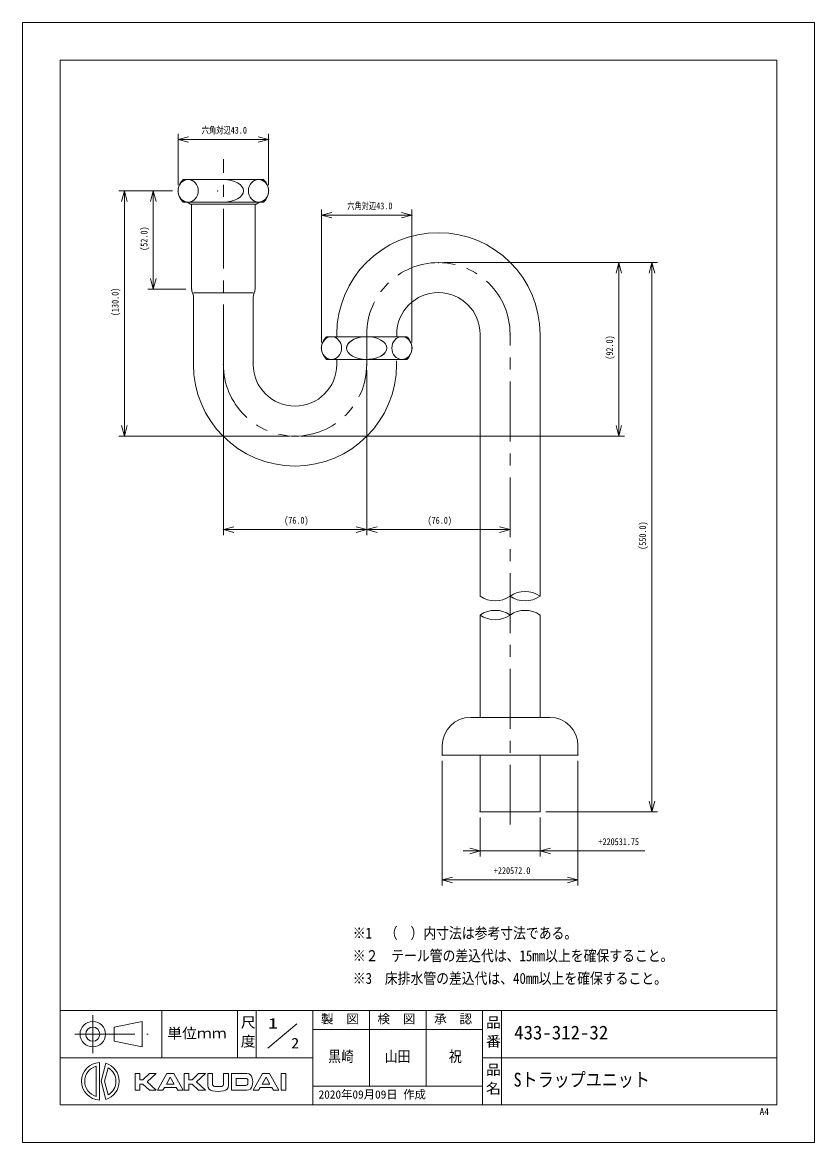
# Model space of a CAD drawing. Units: millimetres, scale not verified. Extents: x -105 to 105, y -148 to 148.
import ezdxf
from ezdxf.enums import TextEntityAlignment as Align

# ---------------------------------------------------------------- set-up
doc = ezdxf.new("R2010")
doc.units = ezdxf.units.MM
doc.header["$LTSCALE"] = 0.5
doc.header["$PDMODE"] = 32
doc.header["$PDSIZE"] = 0.1
doc.linetypes.add('USER2', pattern=[50.8, 31.75, -6.35, 6.35, -6.35])
for name, color, linetype, lineweight in [('0-0_0', 7, 'Continuous', 15), ('0-1_DEFPOINTS', 7, 'Continuous', 15), ('0-2_CLASS1', 7, 'Continuous', 15), ('0-3_1_2', 3, 'Continuous', 18)]:
    doc.layers.add(name, color=color, linetype=linetype, lineweight=lineweight)
doc.styles.add('ＭＳ ゴシック', font='')
doc.styles.get('ＭＳ ゴシック').set_extended_font_data('MS Gothic')

# ---------------------------------------------------------------- blocks, each defined once
blk = doc.blocks.new('KAKUDAI-2')
at = {"layer": '0-0_0'}
for p, q in [((0, 4.4373), (0, 0)), ((0.0004, 4.4373), (1.2429, 4.4373)), ((1.2429, 4.4373), (1.2429, 2.8102)), ((2.0417, 2.8099), (3.787, 4.4368)), ((3.2283, 2.2192), (5.6082, 4.4378)), ((3.7867, 4.4373), (5.6088, 4.4373)), ((5.9043, 0.0002), (8.4187, 4.4374)), ((8.2896, 1.6264), (9.3296, 3.4618)), ((8.4191, 4.4373), (10.2384, 4.4373)), ((10.3689, 1.6271), (9.3288, 3.4625)), ((12.7526, -0.0002), (10.2381, 4.4371)), ((13.0484, 4.4373), (13.0484, 0)), ((13.0485, 4.4373), (14.2909, 4.4373)), ((14.2908, 4.4373), (14.2908, 2.8102)), ((15.089, 2.8109), (16.8343, 4.4379)), ((16.2772, 2.2184), (18.6571, 4.437)), ((16.8349, 4.4373), (18.657, 4.4373)), ((19.2486, 4.4373), (19.2486, 1.2895)), ((19.2486, 4.4373), (20.5206, 4.4373)), ((20.5205, 4.4373), (20.5205, 1.6222)), ((23.4787, 4.4373), (24.7507, 4.4373)), ((23.479, 4.4373), (23.479, 1.6222)), ((24.7504, 4.4373), (24.7504, 1.2895)), ((25.5494, 4.4373), (25.5494, 0)), ((25.5494, 4.4373), (29.6217, 4.4373)), ((26.8214, 3.1654), (26.8214, 1.2722)), ((26.8214, 3.1651), (29.3185, 3.1651)), ((31.2877, 0.0003), (33.8021, 4.4375)), ((33.6721, 1.6271), (34.7121, 3.4624)), ((33.8026, 4.4373), (35.6219, 4.4373)), ((35.7524, 1.627), (34.7123, 3.4624)), ((38.1361, 0.0001), (35.6217, 4.4373)), ((38.7279, 4.4373), (38.7279, 0)), ((38.7279, 4.4373), (39.9999, 4.4373)), ((39.9999, 4.4373), (39.9999, 0)), ((0.0004, 0), (1.2429, 0)), ((1.2429, 2.8102), (2.0417, 2.8102)), ((1.2429, 1.6271), (2.0417, 1.6271)), ((1.2439, 1.6271), (1.2439, 0)), ((2.0416, 1.627), (3.7869, -0.0001)), ((3.229, 2.2187), (5.6089, 0.0001)), ((3.7867, 0), (5.6088, 0)), ((5.9047, 0), (7.3667, 0)), ((7.367, -0.0001), (7.786, 0.7394)), ((7.7858, 0.7395), (10.8717, 0.7395)), ((8.2886, 1.6271), (10.3688, 1.6271)), ((11.2907, 0), (10.8716, 0.7396)), ((11.2908, 0), (12.7528, 0)), ((13.0485, 0), (14.2909, 0)), ((14.2908, 2.8102), (15.0895, 2.8102)), ((14.2908, 1.6271), (14.2908, 0)), ((14.2909, 1.6271), (15.0896, 1.6271)), ((15.0898, 1.6269), (16.8352, -0.0001)), ((16.277, 2.2185), (18.6568, 0)), ((16.8349, 0), (18.657, 0)), ((25.5494, 0), (29.6217, 0)), ((26.8214, 1.2719), (29.3185, 1.2719)), ((31.2882, 0), (32.7502, 0)), ((32.7504, -0.0002), (33.1695, 0.7393)), ((33.1693, 0.739), (36.2552, 0.739)), ((33.6722, 1.6271), (35.7523, 1.6271)), ((36.674, 0), (36.255, 0.7395)), ((36.6743, 0), (38.1363, 0)), ((38.7279, 0), (39.9999, 0))]:
    blk.add_line(p, q, dxfattribs=at)
for centre, radius, start, end in [((29.3184, 2.5735), 0.5916, 5.59873, 89.99998), ((29.6217, 2.9581), 1.4791, 10.67193, 89.99998), ((25.6973, 2.2187), 5.4726, 349.32807, 10.67193), ((20.7276, 1.2895), 1.4791, 179.99996, 260.45071), ((21.1121, 1.6222), 0.5916, 179.99996, 263.00092), ((21.9996, 8.8508), 7.8746, 263.00097, 276.99901), ((22.8871, 1.6222), 0.5916, 276.99903, 0), ((23.2716, 1.2895), 1.4791, 279.54926, 0), ((29.3184, 1.8637), 0.5916, 270.00002, 354.40127), ((29.6217, 1.4792), 1.4791, 270.00002, 349.32807), ((25.6973, 2.2187), 4.2301, 354.40127, 5.59873), ((21.9996, 8.8508), 9.1466, 260.45074, 279.54923)]:
    blk.add_arc(centre, radius, start, end, dxfattribs=at)
blk = doc.blocks.new('KAKUDAI-3')
at = {"layer": '0-0_0'}
for p, q in [((-1.1, 3.9912), (-1.1, -3.9912)), ((-0.24, 4.9942), (-0.24, -4.9942)), ((0.18, 0), (1.4613, 4.7817)), ((1.0703, 0), (2.0362, 3.6046)), ((1.4613, -4.7817), (0.18, 0)), ((2.0362, -3.6046), (1.0703, 0))]:
    blk.add_line(p, q, dxfattribs=at)
for radius, start, end in [(5, 92.75126, 267.24875), (4.14, 105.40858, 254.59142), (5, 286.99276, 73.00724), (4.14, 299.46131, 60.53868)]:
    blk.add_arc((0, 0), radius, start, end, dxfattribs=at)
blk = doc.blocks.new('_OPEN30')
at = {"layer": '0-0_0'}
blk.add_line((0, 0), (-1, 0), dxfattribs=at)
blk.add_lwpolyline([(-1, 0.2679), (0, 0), (-1, -0.2679)], dxfattribs=at)
blk = doc.blocks.new('D194')
at = {"layer": '0-0_0'}
for p, q in [((-51.7339, 56.3133), (-51.7339, 12.5312)), ((-13.7282, 56.3133), (-13.7282, 12.5312)), ((-13.7282, 14.0312), (-51.7339, 14.0312))]:
    blk.add_line(p, q, dxfattribs=at)
at = {"layer": '0-1_DEFPOINTS'}
for p in [(-51.7339, 57.8133), (-13.7282, 57.8133), (-51.7339, 14.0312)]:
    blk.add_point(p, dxfattribs=at)
at = {"layer": '0-0_0', "xscale": 2.77, "yscale": 2.77, "rotation": 180}
blk.add_blockref('_OPEN30', (-51.7339, 14.0312), dxfattribs=at)
at = {"layer": '0-0_0', "xscale": 2.77, "yscale": 2.77}
blk.add_blockref('_OPEN30', (-13.7282, 14.0312), dxfattribs=at)
at = {"layer": '0-0_0', "style": 'ＭＳ ゴシック', "width": 0.75}
blk.add_text('(76.0)', height=1.833, dxfattribs=at).set_placement((-35.601, 15.0312), align=Align.BOTTOM_LEFT)
blk = doc.blocks.new('D195')
at = {"layer": '0-0_0'}
for p, q in [((-25.7339, 63.6633), (-25.7339, 98.8861)), ((-1.7339, 63.6633), (-1.7339, 98.8861)), ((-25.7339, 97.3861), (-1.7339, 97.3861))]:
    blk.add_line(p, q, dxfattribs=at)
at = {"layer": '0-1_DEFPOINTS'}
for p in [(-1.7339, 97.3861), (-25.7339, 62.1633), (-1.7339, 62.1633)]:
    blk.add_point(p, dxfattribs=at)
at = {"layer": '0-0_0', "xscale": 2.77, "yscale": 2.77, "rotation": 180}
blk.add_blockref('_OPEN30', (-25.7339, 97.3861), dxfattribs=at)
at = {"layer": '0-0_0', "xscale": 2.77, "yscale": 2.77}
blk.add_blockref('_OPEN30', (-1.7339, 97.3861), dxfattribs=at)
at = {"layer": '0-0_0', "style": 'ＭＳ ゴシック', "width": 0.75}
blk.add_text('六角対辺43.0', height=1.833, dxfattribs=at).set_placement((-18.9002, 98.3861), align=Align.BOTTOM_LEFT)
blk = doc.blocks.new('D196')
at = {"layer": '0-0_0'}
for p, q in [((-63.7339, 105.3321), (-63.7339, 118.9576)), ((-39.7339, 105.3321), (-39.7339, 118.9576)), ((-63.7339, 117.4576), (-39.7339, 117.4576))]:
    blk.add_line(p, q, dxfattribs=at)
at = {"layer": '0-1_DEFPOINTS'}
for p in [(-39.7339, 117.4576), (-63.7339, 103.8321), (-39.7339, 103.8321)]:
    blk.add_point(p, dxfattribs=at)
at = {"layer": '0-0_0', "xscale": 2.77, "yscale": 2.77, "rotation": 180}
blk.add_blockref('_OPEN30', (-63.7339, 117.4576), dxfattribs=at)
at = {"layer": '0-0_0', "xscale": 2.77, "yscale": 2.77}
blk.add_blockref('_OPEN30', (-39.7339, 117.4576), dxfattribs=at)
at = {"layer": '0-0_0', "style": 'ＭＳ ゴシック', "width": 0.75}
blk.add_text('六角対辺43.0', height=1.833, dxfattribs=at).set_placement((-57.4737, 118.4576), align=Align.BOTTOM_LEFT)
blk = doc.blocks.new('D197')
at = {"layer": '0-0_0'}
for p, q in [((-70.2941, 77.8133), (-70.2941, 103.8133)), ((-61.6339, 77.8133), (-71.7941, 77.8133))]:
    blk.add_line(p, q, dxfattribs=at)
at = {"layer": '0-1_DEFPOINTS'}
for p in [(-70.2941, 103.8133), (-53.2339, 103.8133), (-60.1339, 77.8133)]:
    blk.add_point(p, dxfattribs=at)
at = {"layer": '0-0_0', "xscale": 2.77, "yscale": 2.77}
for p, rotation in [((-70.2941, 103.8133), 90), ((-70.2941, 77.8133), 270)]:
    blk.add_blockref('_OPEN30', p, dxfattribs=dict(at, rotation=rotation))
at = {"layer": '0-0_0', "style": 'ＭＳ ゴシック', "width": 0.75}
blk.add_text('(52.0)', height=1.833, rotation=90, dxfattribs=at).set_placement((-71.2941, 87.9434), align=Align.BOTTOM_LEFT)
blk = doc.blocks.new('D198')
at = {"layer": '0-0_0'}
for p, q in [((-65.2453, 103.8133), (-79.464, 103.8133)), ((-77.964, 38.8133), (-77.964, 103.8133)), ((-34.2339, 38.8133), (-79.464, 38.8133))]:
    blk.add_line(p, q, dxfattribs=at)
at = {"layer": '0-1_DEFPOINTS'}
for p in [(-77.964, 103.8133), (-63.7453, 103.8133), (-32.7339, 38.8133)]:
    blk.add_point(p, dxfattribs=at)
at = {"layer": '0-0_0', "xscale": 2.77, "yscale": 2.77}
for p, rotation in [((-77.964, 103.8133), 90), ((-77.964, 38.8133), 270)]:
    blk.add_blockref('_OPEN30', p, dxfattribs=dict(at, rotation=rotation))
at = {"layer": '0-0_0', "style": 'ＭＳ ゴシック', "width": 0.75}
blk.add_text('(130.0)', height=1.833, rotation=90, dxfattribs=at).set_placement((-78.964, 70.6316), align=Align.BOTTOM_LEFT)
blk = doc.blocks.new('D199')
at = {"layer": '0-0_0'}
for p, q in [((6.7775, 84.8133), (54.6101, 84.8133)), ((53.1101, 84.8133), (53.1101, 38.8133)), ((-31.2339, 38.8133), (54.6101, 38.8133))]:
    blk.add_line(p, q, dxfattribs=at)
at = {"layer": '0-1_DEFPOINTS'}
for p in [(5.2775, 84.8133), (-32.7339, 38.8133), (53.1101, 38.8133)]:
    blk.add_point(p, dxfattribs=at)
at = {"layer": '0-0_0', "xscale": 2.77, "yscale": 2.77}
for p, rotation in [((53.1101, 84.8133), 90), ((53.1101, 38.8133), 270)]:
    blk.add_blockref('_OPEN30', p, dxfattribs=dict(at, rotation=rotation))
at = {"layer": '0-0_0', "style": 'ＭＳ ゴシック', "width": 0.75}
blk.add_text('(92.0)', height=1.833, rotation=90, dxfattribs=at).set_placement((52.1101, 59.0749), align=Align.BOTTOM_LEFT)
blk = doc.blocks.new('D200')
at = {"layer": '0-0_0'}
for p, q in [((6.7775, 84.8133), (63.3737, 84.8133)), ((61.8737, 84.8133), (61.8737, -60.7702)), ((33.715, -60.7702), (63.3737, -60.7702))]:
    blk.add_line(p, q, dxfattribs=at)
at = {"layer": '0-1_DEFPOINTS'}
for p in [(5.2775, 84.8133), (32.215, -60.7702), (61.8737, -60.7702)]:
    blk.add_point(p, dxfattribs=at)
at = {"layer": '0-0_0', "xscale": 2.77, "yscale": 2.77}
for p, rotation in [((61.8737, 84.8133), 90), ((61.8737, -60.7702), 270)]:
    blk.add_blockref('_OPEN30', p, dxfattribs=dict(at, rotation=rotation))
at = {"layer": '0-0_0', "style": 'ＭＳ ゴシック', "width": 0.75}
blk.add_text('(550.0)', height=1.833, rotation=90, dxfattribs=at).set_placement((60.8737, 8.6733), align=Align.BOTTOM_LEFT)
blk = doc.blocks.new('D201')
at = {"layer": '0-0_0'}
for p, q in [((16.34, -62.2702), (16.34, -72.6794)), ((32.215, -62.2702), (32.215, -72.6794)), ((16.34, -71.1794), (11.84, -71.1794)), ((32.215, -71.1794), (16.34, -71.1794)), ((59.9898, -71.1794), (32.215, -71.1794)), ((32.215, -71.1794), (36.715, -71.1794))]:
    blk.add_line(p, q, dxfattribs=at)
at = {"layer": '0-1_DEFPOINTS'}
for p in [(16.34, -60.7702), (32.215, -60.7702), (16.34, -71.1794)]:
    blk.add_point(p, dxfattribs=at)
at = {"layer": '0-0_0', "xscale": 2.77, "yscale": 2.77}
blk.add_blockref('_OPEN30', (16.34, -71.1794), dxfattribs=at)
at = {"layer": '0-0_0', "xscale": 2.77, "yscale": 2.77, "rotation": 180}
blk.add_blockref('_OPEN30', (32.215, -71.1794), dxfattribs=at)
at = {"layer": '0-0_0', "style": 'ＭＳ ゴシック', "width": 0.75}
blk.add_text('+220531.75', height=1.833, dxfattribs=at).set_placement((47.7067, -70.1794), align=Align.BOTTOM_LEFT)
blk = doc.blocks.new('D202')
at = {"layer": '0-0_0'}
for p, q in [((-13.7282, 56.3133), (-13.7282, 12.5312)), ((24.2775, 14.0312), (-13.7282, 14.0312))]:
    blk.add_line(p, q, dxfattribs=at)
at = {"layer": '0-1_DEFPOINTS'}
for p in [(24.2775, 65.8133), (-13.7282, 57.8133), (-13.7282, 14.0312)]:
    blk.add_point(p, dxfattribs=at)
at = {"layer": '0-0_0', "xscale": 2.77, "yscale": 2.77, "rotation": 180}
blk.add_blockref('_OPEN30', (-13.7282, 14.0312), dxfattribs=at)
at = {"layer": '0-0_0', "xscale": 2.77, "yscale": 2.77}
blk.add_blockref('_OPEN30', (24.2775, 14.0312), dxfattribs=at)
at = {"layer": '0-0_0', "style": 'ＭＳ ゴシック', "width": 0.75}
blk.add_text('(76.0)', height=1.833, dxfattribs=at).set_placement((2.4048, 15.0312), align=Align.BOTTOM_LEFT)
blk = doc.blocks.new('D203')
at = {"layer": '0-0_0'}
for p, q in [((6.2775, -47.2702), (6.2775, -80.344)), ((42.2775, -47.2702), (42.2775, -80.344)), ((42.2775, -78.844), (6.2775, -78.844))]:
    blk.add_line(p, q, dxfattribs=at)
at = {"layer": '0-1_DEFPOINTS'}
for p in [(6.2775, -45.7702), (42.2775, -45.7702), (6.2775, -78.844)]:
    blk.add_point(p, dxfattribs=at)
at = {"layer": '0-0_0', "xscale": 2.77, "yscale": 2.77, "rotation": 180}
blk.add_blockref('_OPEN30', (6.2775, -78.844), dxfattribs=at)
at = {"layer": '0-0_0', "xscale": 2.77, "yscale": 2.77}
blk.add_blockref('_OPEN30', (42.2775, -78.844), dxfattribs=at)
at = {"layer": '0-0_0', "style": 'ＭＳ ゴシック', "width": 0.75}
blk.add_text('+220572.0', height=1.833, dxfattribs=at).set_placement((19.9727, -77.844), align=Align.BOTTOM_LEFT)

msp = doc.modelspace()

# ---------------------------------------------------------------- linework, layer by layer
at = {"layer": '0-1_DEFPOINTS'}
for p, q in [((-105, -148.5), (-105, 148.5)), ((-105, 148.5), (105, 148.5)), ((105, -148.5), (105, 148.5)), ((-105, -148.5), (105, -148.5))]:
    msp.add_line(p, q, dxfattribs=at)
at = {"layer": '0-2_CLASS1'}
for p, q in [((95, -138.5), (95, 138.5)), ((-95, -113.5), (95, -113.5)), ((-68, -113.5), (-68, -126)), ((-48, -113.5), (-48, -126)), ((-43, -113.5), (-43, -126)), ((-28, -113.5), (-28, -138.5)), ((-13, -113.5), (-13, -133.5)), ((2, -113.5), (2, -133.5)), ((17, -113.5), (17, -138.5)), ((22, -113.5), (22, -138.5)), ((-80.7155, -117.875), (-73.2155, -116.375)), ((-80.7155, -117.875), (-80.7155, -121.625)), ((-73.2155, -116.375), (-73.2155, -123.125)), ((-32.2176, -117.0147), (-39.921, -123.4341)), ((-28, -118.5), (17, -118.5)), ((-80.7155, -121.625), (-73.2155, -123.125)), ((-95, -126), (-28, -126)), ((17, -126), (95, -126)), ((-28, -133.5), (17, -133.5)), ((-95, -138.5), (95, -138.5))]:
    msp.add_line(p, q, dxfattribs=at)
at = {"layer": '0-2_CLASS1', "linetype": 'USER2'}
for p, q in [((-86.3405, -114.6766), (-86.3405, -124.7533)), ((-91.109, -119.75), (-71.6753, -119.75))]:
    msp.add_line(p, q, dxfattribs=at)
at = {"layer": '0-2_CLASS1'}
msp.add_lwpolyline([(-95, -138.5), (-95, 138.5), (95, 138.5)], dxfattribs=at)
for radius in [3.375, 1.875]:
    msp.add_circle((-86.3405, -119.75), radius, dxfattribs=at)
at = {"layer": '0-3_1_2', "color": 7, "linetype": 'USER2', "lineweight": 15}
for p, q in [((-51.7339, 57.8133), (-51.7339, 112.2503)), ((-13.7282, 57.8133), (-13.7282, 65.8133)), ((24.2775, -64.195), (24.2775, 65.8133))]:
    msp.add_line(p, q, dxfattribs=at)
at = {"layer": '0-3_1_2'}
for p, q in [((-51.7339, 106.8321), (-62.3797, 106.8321)), ((-51.7339, 106.8321), (-41.0882, 106.8321)), ((-62.3797, 100.8321), (-51.7339, 100.8321)), ((-60.1339, 77.8133), (-60.1339, 100.3133)), ((-41.0882, 100.8321), (-51.7339, 100.8321)), ((-43.033, 100.3133), (-51.7339, 100.3133)), ((-43.3339, 77.8133), (-43.3339, 100.3133)), ((-42.1345, 100.8321), (-43.033, 100.3133)), ((-59.6714, 57.8133), (-59.6714, 75.7131)), ((-51.7339, 76.7632), (-59.642, 76.7632)), ((-51.7339, 76.7632), (-43.8258, 76.7632)), ((-43.7964, 57.8133), (-43.7964, 75.7131)), ((-21.66, 65.8133), (-21.66, 65.1633)), ((-5.785, 65.1633), (-5.785, 65.8133)), ((16.34, 65.8133), (16.34, -3.632)), ((32.215, 65.8133), (32.215, -3.632)), ((-3.0882, 65.1633), (-24.3682, 65.1633)), ((-24.3682, 59.1633), (-3.0882, 59.1633)), ((-21.6714, 57.8133), (-21.6714, 59.1633)), ((-5.7964, 57.8133), (-5.7964, 58.8133)), ((16.34, -8.632), (16.34, -35.7702)), ((32.215, -8.632), (32.215, -35.7702)), ((34.7775, -35.7702), (13.7775, -35.7702)), ((6.2775, -43.2702), (6.2775, -45.7702)), ((42.2775, -43.2702), (42.2775, -45.7702)), ((42.2775, -45.7702), (6.2775, -45.7702)), ((16.34, -45.7702), (16.34, -60.7702)), ((32.215, -45.7702), (32.215, -60.7702)), ((32.215, -60.7702), (16.34, -60.7702))]:
    msp.add_line(p, q, dxfattribs=at)
msp.add_lwpolyline([(-61.3334, 100.8321), (-60.4349, 100.3133), (-51.7339, 100.3133)], dxfattribs=at)
for centre, radius, start, end in [((-59.7339, 103.8321), 4, 131.40962, 228.59038), ((-43.7339, 103.8321), 4, 311.40962, 48.59038), ((5.2775, 65.8133), 26.9375, 0, 180), ((-57.6339, 77.8133), 2.5, 180, 204.83788), ((-45.8339, 77.8133), 2.5, 335.16212, 0), ((-62.1714, 75.7131), 2.5, 0, 24.83788), ((-41.2964, 75.7131), 2.5, 155.16212, 180), ((5.2775, 65.8133), 11.0625, 0, 180), ((-21.7225, 62.1633), 4, 131.40962, 228.59038), ((-5.7339, 62.1633), 4, 311.40962, 48.59038), ((-32.7339, 57.8133), 26.9375, 180, 0), ((-32.7339, 57.8133), 11.0625, 180, 0), ((28.2463, -9.3074), 6.9254, 55.03525, 124.96475), ((20.3088, 2.0434), 6.9254, 235.03525, 304.96475), ((28.2463, 2.0434), 6.9254, 235.03525, 304.96475), ((20.3088, -14.3074), 6.9254, 55.03525, 124.96475), ((20.3088, -2.9566), 6.9254, 235.03525, 304.96475), ((28.2463, -14.3074), 6.9254, 55.03525, 124.96475), ((13.7775, -43.2702), 7.5, 90, 180), ((34.7775, -43.2702), 7.5, 0, 90)]:
    msp.add_arc(centre, radius, start, end, dxfattribs=at)
at = {"layer": '0-3_1_2', "color": 7, "linetype": 'USER2', "lineweight": 15}
for centre, start, end in [((5.2775, 65.8133), 0, 180), ((-32.7339, 57.8133), 180, 0)]:
    msp.add_arc(centre, 19, start, end, dxfattribs=at)
at = {"layer": '0-3_1_2'}
for centre in [(-61.0671, 103.8321), (-42.4008, 103.8321), (-23.0671, 62.1633), (-4.3893, 62.1633)]:
    msp.add_ellipse(centre, major_axis=(0, -3), ratio=0.892761, dxfattribs=at)
for centre, major_axis, start_param, end_param in [((-51.7339, 103.8321), (5.3327, 0), 4.71238898, 7.85398163), ((-51.7339, 103.8321), (-5.3327, 0), 1.57079633, 4.71238898), ((-13.7339, 62.1633), (5.3327, 0), 1.57079633, 6.28318531), ((-13.7225, 62.1633), (-5.3327, 0), 1.57079633, 6.28318531), ((-13.7225, 62.1633), (-5.3327, 0), 4.71238898, 6.28318531), ((-13.7339, 62.1633), (5.3327, 0), 4.71238898, 6.28318531)]:
    msp.add_ellipse(centre, major_axis=major_axis, ratio=0.562569, start_param=start_param, end_param=end_param, dxfattribs=at)

# ---------------------------------------------------------------- block references
at = {"layer": '0-2_CLASS1'}
for name, p in [('KAKUDAI-3', (-84.3405, -132.25)), ('KAKUDAI-2', (-75.1299, -134.6305))]:
    msp.add_blockref(name, p, dxfattribs=at)
at = {"layer": '0-3_1_2'}
for name in ['D196', 'D198', 'D197', 'D195', 'D199', 'D200', 'D202', 'D194', 'D203', 'D201']:
    msp.add_blockref(name, (0, 0), dxfattribs=at)

# ---------------------------------------------------------------- texts
at = {"layer": '0-2_CLASS1', "style": 'ＭＳ ゴシック'}
for s, height, width, p in [('※1\u3000（\u3000）内寸法は参考寸法である。', 2.933, 0.85, (-17.4243, -95.3)), ('※２\u3000テール管の差込代は、15mm以上を確保すること。', 2.933, 0.85, (-17.4243, -101.3)), ('※3\u3000床排水管の差込代は、40mm以上を確保すること。', 2.933, 0.85, (-17.4243, -107.3)), ('尺', 2.749, 1.05, (-47.1105, -118.8446)), ('1', 2.749, 1.4, (-39.8627, -119.0827)), ('製\u3000図', 2.346, 1.05, (-25.8782, -117.5985)), ('検\u3000図', 2.346, 1.05, (-10.8782, -117.5985)), ('承\u3000認', 2.346, 1.05, (4.1218, -117.5985)), ('品', 2.749, 1.05, (17.8895, -118.8446)), ('単位ｍｍ', 2.749, 1.05, (-66.6261, -121.7012)), ('度', 2.749, 1.05, (-47.1105, -123.8446)), ('2', 2.749, 1.15, (-33.7633, -124.3197)), ('番', 2.749, 1.05, (17.8895, -123.8446)), ('黒崎', 2.933, 0.85, (-23.9444, -128)), ('山田', 2.933, 0.85, (-8.9444, -128)), ('祝', 2.933, 0.85, (8.0556, -128)), ('品', 2.749, 1.05, (17.8895, -131.3446)), ('Sトラップユニット', 3.666, 0.85, (25.2075, -134.75)), ('名', 2.749, 1.05, (17.8895, -136.3446))]:
    msp.add_text(s, height=height, dxfattribs=dict(at, width=width)).set_placement(p, align=Align.BOTTOM_LEFT)
for s, height, p in [('433-312-32', 3.666, (25.3621, -122.25)), ('2020年09月09日 作成', 2.199, (-26.4976, -137.5)), ('A4', 1.833, (90.4167, -141.75))]:
    msp.add_text(s, height=height, dxfattribs=at).set_placement(p, align=Align.BOTTOM_LEFT)

doc.saveas('drawing.dxf')
